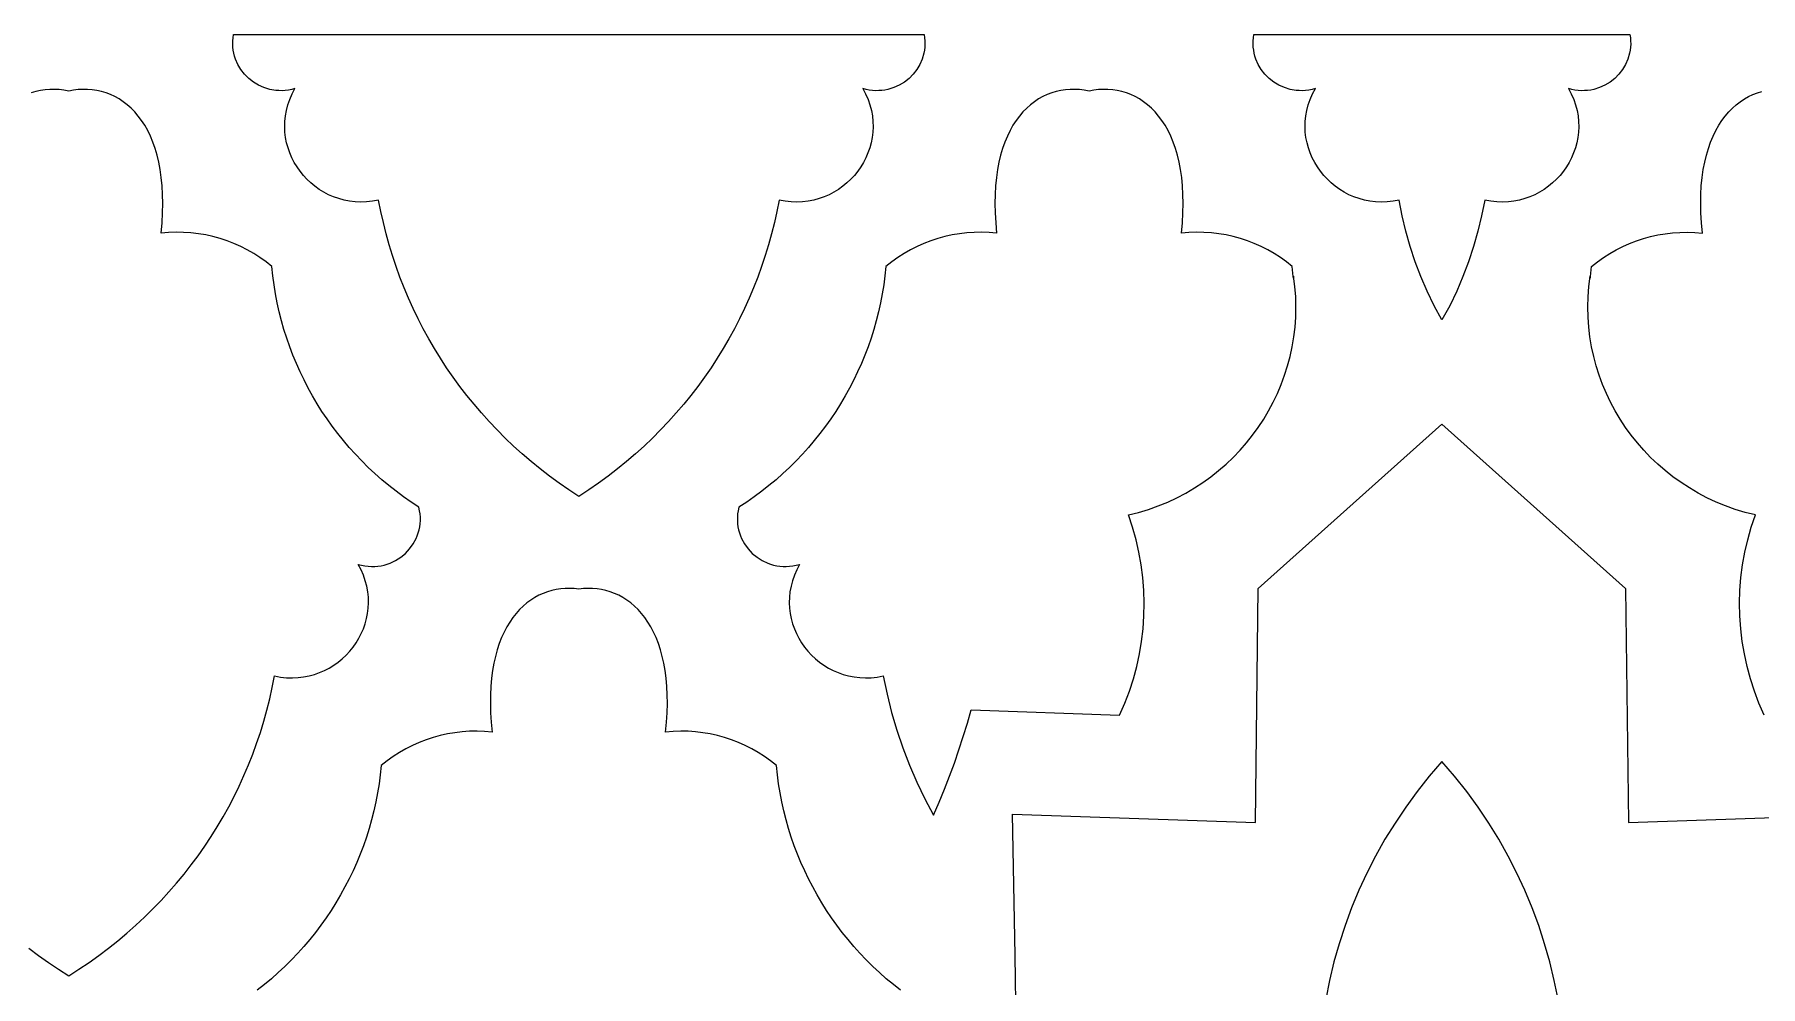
# Model space of a CAD drawing. Extents: x 50 to 3710, y -977 to -877.
# Drawn here: x 3047 to 3112.1, y -913 to -877.1 of the extents above; entities that cross this region are included whole.
import ezdxf

# ---------------------------------------------------------------- set-up
doc = ezdxf.new("R2010")
doc.units = 0
doc.layers.add('LAYER_1', color=18, linetype='CONTINUOUS')

msp = doc.modelspace()

# ---------------------------------------------------------------- linework, layer by layer
at = {"layer": 'LAYER_1'}
for points in [[(3067.523, -894.488), (3067.146, -894.241), (3066.778, -893.985), (3066.418, -893.722), (3066.067, -893.451), (3065.724, -893.172), (3065.39, -892.885), (3065.064, -892.591), (3064.748, -892.29), (3064.44, -891.982), (3064.141, -891.667), (3063.851, -891.345), (3063.57, -891.017), (3063.298, -890.682), (3063.035, -890.341), (3062.782, -889.994), (3062.538, -889.641), (3062.304, -889.283), (3062.079, -888.918), (3061.864, -888.548), (3061.658, -888.173), (3061.462, -887.793), (3061.276, -887.408), (3061.1, -887.019), (3060.934, -886.624), (3060.778, -886.225), (3060.632, -885.822), (3060.497, -885.415), (3060.371, -885.004), (3060.257, -884.589), (3060.152, -884.17), (3060.058, -883.748), (3059.975, -883.322), (3059.747, -883.364), (3059.523, -883.389), (3059.302, -883.396), (3059.086, -883.387), (3058.875, -883.362), (3058.669, -883.322), (3058.468, -883.268), (3058.275, -883.2), (3058.088, -883.119), (3057.908, -883.025), (3057.736, -882.92), (3057.572, -882.803), (3057.418, -882.675), (3057.272, -882.538), (3057.137, -882.392), (3057.012, -882.237), (3056.897, -882.074), (3056.794, -881.904), (3056.703, -881.727), (3056.624, -881.544), (3056.558, -881.356), (3056.505, -881.163), (3056.466, -880.966), (3056.441, -880.766), (3056.432, -880.563), (3056.437, -880.358), (3056.459, -880.151), (3056.496, -879.944), (3056.551, -879.736), (3056.623, -879.529), (3056.712, -879.323), (3056.82, -879.119), (3056.697, -879.152), (3056.575, -879.176), (3056.453, -879.191), (3056.333, -879.199), (3056.214, -879.198), (3056.097, -879.19), (3055.869, -879.151), (3055.651, -879.085), (3055.445, -878.992), (3055.253, -878.876), (3055.077, -878.738), (3054.919, -878.58), (3054.782, -878.404), (3054.668, -878.213), (3054.578, -878.007), (3054.543, -877.899), (3054.515, -877.789), (3054.494, -877.676), (3054.48, -877.561), (3054.475, -877.444), (3054.477, -877.325), (3054.487, -877.205), (3054.507, -877.083), (3080.539, -877.083), (3080.558, -877.205), (3080.568, -877.325), (3080.571, -877.444), (3080.565, -877.561), (3080.552, -877.676), (3080.531, -877.789), (3080.468, -878.007), (3080.378, -878.213), (3080.263, -878.404), (3080.126, -878.58), (3079.969, -878.738), (3079.793, -878.876), (3079.601, -878.992), (3079.394, -879.085), (3079.176, -879.151), (3079.063, -879.174), (3078.948, -879.19), (3078.831, -879.198), (3078.712, -879.199), (3078.592, -879.191), (3078.47, -879.176), (3078.348, -879.152), (3078.225, -879.119), (3078.333, -879.323), (3078.423, -879.529), (3078.495, -879.736), (3078.549, -879.944), (3078.587, -880.151), (3078.608, -880.358), (3078.614, -880.563), (3078.604, -880.766), (3078.579, -880.966), (3078.54, -881.163), (3078.488, -881.356), (3078.421, -881.544), (3078.343, -881.727), (3078.251, -881.904), (3078.148, -882.074), (3078.034, -882.237), (3077.909, -882.392), (3077.773, -882.538), (3077.628, -882.675), (3077.473, -882.803), (3077.309, -882.92), (3077.137, -883.025), (3076.958, -883.119), (3076.771, -883.2), (3076.577, -883.268), (3076.377, -883.322), (3076.171, -883.362), (3075.959, -883.387), (3075.743, -883.396), (3075.522, -883.389), (3075.298, -883.364), (3075.07, -883.322), (3074.987, -883.748), (3074.893, -884.17), (3074.789, -884.589), (3074.674, -885.004), (3074.549, -885.415), (3074.413, -885.822), (3074.267, -886.225), (3074.111, -886.624), (3073.945, -887.019), (3073.769, -887.408), (3073.583, -887.793), (3073.387, -888.173), (3073.182, -888.548), (3072.966, -888.918), (3072.741, -889.283), (3072.507, -889.641), (3072.263, -889.994), (3072.01, -890.341), (3071.747, -890.682), (3071.476, -891.017), (3071.195, -891.345), (3070.905, -891.667), (3070.606, -891.982), (3070.298, -892.29), (3069.981, -892.591), (3069.655, -892.885), (3069.321, -893.172), (3068.978, -893.451), (3068.627, -893.722), (3068.267, -893.985), (3067.899, -894.241)], [(3100.059, -887.839), (3099.766, -887.304), (3099.502, -886.759), (3099.264, -886.205), (3099.052, -885.643), (3098.865, -885.074), (3098.702, -884.497), (3098.562, -883.913), (3098.443, -883.322), (3098.215, -883.364), (3097.991, -883.389), (3097.77, -883.396), (3097.554, -883.387), (3097.343, -883.362), (3097.137, -883.322), (3096.936, -883.268), (3096.742, -883.2), (3096.555, -883.119), (3096.376, -883.025), (3096.204, -882.92), (3096.04, -882.803), (3095.886, -882.675), (3095.74, -882.538), (3095.605, -882.392), (3095.479, -882.237), (3095.365, -882.074), (3095.262, -881.904), (3095.171, -881.727), (3095.092, -881.544), (3095.026, -881.356), (3094.973, -881.163), (3094.934, -880.966), (3094.909, -880.766), (3094.9, -880.563), (3094.905, -880.358), (3094.926, -880.151), (3094.964, -879.944), (3095.019, -879.736), (3095.09, -879.529), (3095.18, -879.323), (3095.288, -879.119), (3095.165, -879.152), (3095.043, -879.176), (3094.921, -879.191), (3094.801, -879.199), (3094.682, -879.198), (3094.565, -879.19), (3094.337, -879.151), (3094.119, -879.085), (3093.913, -878.992), (3093.72, -878.876), (3093.545, -878.738), (3093.387, -878.58), (3093.25, -878.404), (3093.136, -878.213), (3093.046, -878.007), (3093.011, -877.899), (3092.982, -877.789), (3092.962, -877.676), (3092.948, -877.561), (3092.942, -877.444), (3092.945, -877.325), (3092.955, -877.205), (3092.974, -877.083), (3100.059, -877.083), (3107.143, -877.083), (3107.162, -877.205), (3107.172, -877.325), (3107.175, -877.444), (3107.169, -877.561), (3107.156, -877.676), (3107.135, -877.789), (3107.071, -878.007), (3106.982, -878.213), (3106.867, -878.404), (3106.73, -878.58), (3106.572, -878.738), (3106.397, -878.876), (3106.205, -878.992), (3105.998, -879.085), (3105.78, -879.151), (3105.667, -879.174), (3105.552, -879.19), (3105.435, -879.198), (3105.316, -879.199), (3105.196, -879.191), (3105.074, -879.176), (3104.952, -879.152), (3104.829, -879.119), (3104.937, -879.323), (3105.027, -879.529), (3105.099, -879.736), (3105.153, -879.944), (3105.191, -880.151), (3105.212, -880.358), (3105.218, -880.563), (3105.208, -880.766), (3105.183, -880.966), (3105.144, -881.163), (3105.091, -881.356), (3105.025, -881.544), (3104.946, -881.727), (3104.855, -881.904), (3104.752, -882.074), (3104.638, -882.237), (3104.513, -882.392), (3104.377, -882.538), (3104.232, -882.675), (3104.077, -882.803), (3103.913, -882.92), (3103.741, -883.025), (3103.562, -883.119), (3103.375, -883.2), (3103.181, -883.268), (3102.981, -883.322), (3102.775, -883.362), (3102.563, -883.387), (3102.347, -883.396), (3102.126, -883.389), (3101.902, -883.364), (3101.674, -883.322), (3101.555, -883.913), (3101.415, -884.497), (3101.252, -885.074), (3101.065, -885.643), (3100.853, -886.205), (3100.615, -886.759), (3100.351, -887.304)], [(3080.897, -906.496), (3081.107, -906.013), (3081.307, -905.525), (3081.498, -905.034), (3081.68, -904.54), (3081.853, -904.042), (3082.016, -903.541), (3082.171, -903.038), (3082.316, -902.531), (3087.909, -902.734), (3088.105, -902.285), (3088.278, -901.829), (3088.428, -901.366), (3088.554, -900.899), (3088.657, -900.427), (3088.737, -899.951), (3088.794, -899.473), (3088.826, -898.993), (3088.836, -898.512), (3088.822, -898.031), (3088.784, -897.55), (3088.723, -897.071), (3088.638, -896.595), (3088.53, -896.122), (3088.398, -895.652), (3088.242, -895.188), (3088.625, -895.091), (3089, -894.977), (3089.365, -894.846), (3089.721, -894.7), (3090.068, -894.538), (3090.404, -894.361), (3090.73, -894.17), (3091.045, -893.966), (3091.349, -893.747), (3091.642, -893.516), (3091.922, -893.273), (3092.191, -893.018), (3092.447, -892.751), (3092.69, -892.473), (3092.92, -892.186), (3093.136, -891.888), (3093.339, -891.581), (3093.527, -891.265), (3093.7, -890.941), (3093.859, -890.609), (3094.002, -890.269), (3094.13, -889.923), (3094.242, -889.57), (3094.337, -889.212), (3094.415, -888.848), (3094.477, -888.479), (3094.521, -888.106), (3094.548, -887.729), (3094.556, -887.349), (3094.546, -886.966), (3094.517, -886.581), (3094.469, -886.194), (3094.469, -886.269), (3094.456, -886.202), (3094.416, -885.829), (3094.196, -885.652), (3093.968, -885.488), (3093.732, -885.335), (3093.49, -885.196), (3093.241, -885.069), (3092.986, -884.956), (3092.726, -884.855), (3092.462, -884.768), (3092.193, -884.694), (3091.921, -884.634), (3091.645, -884.588), (3091.367, -884.556), (3091.087, -884.538), (3090.805, -884.534), (3090.522, -884.544), (3090.239, -884.569), (3090.275, -884.181), (3090.296, -883.808), (3090.303, -883.451), (3090.297, -883.109), (3090.279, -882.783), (3090.248, -882.471), (3090.206, -882.174), (3090.153, -881.893), (3090.089, -881.625), (3090.014, -881.373), (3089.93, -881.134), (3089.837, -880.91), (3089.735, -880.7), (3089.624, -880.504), (3089.506, -880.322), (3089.38, -880.154), (3089.247, -879.999), (3089.108, -879.857), (3088.963, -879.729), (3088.813, -879.614), (3088.657, -879.512), (3088.497, -879.423), (3088.333, -879.347), (3088.166, -879.283), (3087.995, -879.232), (3087.822, -879.193), (3087.647, -879.167), (3087.47, -879.152), (3087.292, -879.15), (3087.114, -879.159), (3086.935, -879.18), (3086.756, -879.212), (3086.578, -879.18), (3086.399, -879.159), (3086.221, -879.15), (3086.043, -879.152), (3085.866, -879.167), (3085.691, -879.193), (3085.518, -879.232), (3085.347, -879.283), (3085.18, -879.347), (3085.016, -879.423), (3084.856, -879.512), (3084.7, -879.614), (3084.55, -879.729), (3084.405, -879.857), (3084.266, -879.999), (3084.133, -880.154), (3084.007, -880.322), (3083.889, -880.504), (3083.778, -880.7), (3083.676, -880.91), (3083.583, -881.134), (3083.498, -881.373), (3083.424, -881.625), (3083.36, -881.893), (3083.307, -882.174), (3083.264, -882.471), (3083.234, -882.783), (3083.216, -883.109), (3083.21, -883.451), (3083.217, -883.808), (3083.238, -884.181), (3083.273, -884.569), (3082.99, -884.544), (3082.708, -884.534), (3082.426, -884.538), (3082.146, -884.556), (3081.868, -884.588), (3081.592, -884.634), (3081.32, -884.694), (3081.051, -884.768), (3080.786, -884.855), (3080.527, -884.956), (3080.272, -885.069), (3080.023, -885.196), (3079.781, -885.335), (3079.545, -885.488), (3079.317, -885.652), (3079.096, -885.829), (3079.061, -886.175), (3079.015, -886.519), (3078.959, -886.86), (3078.894, -887.199), (3078.819, -887.535), (3078.734, -887.868), (3078.64, -888.198), (3078.537, -888.524), (3078.424, -888.847), (3078.303, -889.167), (3078.173, -889.482), (3078.033, -889.794), (3077.885, -890.101), (3077.729, -890.404), (3077.563, -890.702), (3077.39, -890.995), (3077.208, -891.284), (3077.018, -891.567), (3076.82, -891.845), (3076.613, -892.118), (3076.399, -892.385), (3076.178, -892.646), (3075.948, -892.902), (3075.711, -893.151), (3075.466, -893.393), (3075.215, -893.629), (3074.956, -893.859), (3074.689, -894.082), (3074.416, -894.297), (3074.136, -894.505), (3073.849, -894.706), (3073.556, -894.9), (3073.528, -895.026), (3073.509, -895.151), (3073.499, -895.274), (3073.498, -895.396), (3073.506, -895.517), (3073.521, -895.634), (3073.545, -895.75), (3073.576, -895.863), (3073.614, -895.972), (3073.659, -896.079), (3073.77, -896.281), (3073.905, -896.466), (3074.062, -896.634), (3074.239, -896.78), (3074.433, -896.904), (3074.643, -897.003), (3074.753, -897.043), (3074.866, -897.075), (3074.982, -897.1), (3075.1, -897.118), (3075.221, -897.128), (3075.343, -897.13), (3075.466, -897.123), (3075.591, -897.108), (3075.717, -897.083), (3075.844, -897.05), (3075.736, -897.254), (3075.646, -897.46), (3075.574, -897.667), (3075.52, -897.874), (3075.482, -898.082), (3075.461, -898.288), (3075.455, -898.493), (3075.465, -898.696), (3075.489, -898.897), (3075.528, -899.094), (3075.581, -899.286), (3075.647, -899.475), (3075.726, -899.657), (3075.817, -899.834), (3075.92, -900.005), (3076.035, -900.167), (3076.16, -900.322), (3076.296, -900.469), (3076.441, -900.606), (3076.596, -900.733), (3076.759, -900.85), (3076.931, -900.956), (3077.111, -901.049), (3077.298, -901.13), (3077.492, -901.199), (3077.692, -901.253), (3077.898, -901.293), (3078.109, -901.318), (3078.326, -901.327), (3078.546, -901.319), (3078.771, -901.295), (3078.998, -901.253), (3079.14, -901.945), (3079.309, -902.628), (3079.506, -903.301), (3079.731, -903.964), (3079.983, -904.616), (3080.261, -905.255), (3080.566, -905.883)]]:
    msp.add_lwpolyline(points, close=True, dxfattribs=at)
for points in [[(3046.792, -911.513), (3047.153, -911.785), (3047.524, -912.048), (3047.902, -912.304), (3048.29, -912.551), (3048.677, -912.304), (3049.056, -912.048), (3049.427, -911.785), (3049.788, -911.513), (3050.141, -911.233), (3050.485, -910.945), (3050.82, -910.649), (3051.146, -910.346), (3051.463, -910.035), (3051.77, -909.718), (3052.069, -909.393), (3052.358, -909.061), (3052.637, -908.723), (3052.907, -908.378), (3053.168, -908.027), (3053.419, -907.669), (3053.66, -907.306), (3053.891, -906.937), (3054.112, -906.562), (3054.323, -906.182), (3054.524, -905.796), (3054.715, -905.405), (3054.896, -905.01), (3055.067, -904.609), (3055.227, -904.204), (3055.376, -903.794), (3055.515, -903.38), (3055.643, -902.962), (3055.761, -902.541), (3055.867, -902.115), (3055.963, -901.686), (3056.048, -901.253), (3056.276, -901.295), (3056.5, -901.319), (3056.721, -901.327), (3056.937, -901.318), (3057.148, -901.293), (3057.354, -901.253), (3057.555, -901.199), (3057.748, -901.13), (3057.935, -901.049), (3058.115, -900.956), (3058.287, -900.85), (3058.451, -900.733), (3058.605, -900.606), (3058.751, -900.469), (3058.886, -900.322), (3059.011, -900.167), (3059.126, -900.005), (3059.229, -899.834), (3059.32, -899.657), (3059.399, -899.475), (3059.465, -899.286), (3059.518, -899.094), (3059.557, -898.897), (3059.582, -898.696), (3059.591, -898.493), (3059.586, -898.288), (3059.564, -898.082), (3059.527, -897.874), (3059.472, -897.667), (3059.4, -897.46), (3059.311, -897.254), (3059.203, -897.05), (3059.329, -897.083), (3059.455, -897.108), (3059.58, -897.123), (3059.704, -897.13), (3059.826, -897.128), (3059.946, -897.118), (3060.064, -897.1), (3060.18, -897.075), (3060.293, -897.043), (3060.403, -897.003), (3060.613, -896.904), (3060.808, -896.78), (3060.985, -896.634), (3061.142, -896.466), (3061.277, -896.281), (3061.387, -896.079), (3061.432, -895.972), (3061.47, -895.863), (3061.501, -895.75), (3061.525, -895.634), (3061.54, -895.517), (3061.548, -895.396), (3061.547, -895.274), (3061.537, -895.151), (3061.519, -895.026), (3061.491, -894.9), (3061.197, -894.706), (3060.91, -894.505), (3060.63, -894.297), (3060.357, -894.082), (3060.091, -893.859), (3059.832, -893.629), (3059.58, -893.393), (3059.335, -893.151), (3059.098, -892.902), (3058.869, -892.646), (3058.647, -892.385), (3058.433, -892.118), (3058.227, -891.845), (3058.029, -891.567), (3057.838, -891.284), (3057.656, -890.995), (3057.483, -890.702), (3057.318, -890.404), (3057.161, -890.101), (3057.013, -889.794), (3056.874, -889.482), (3056.743, -889.167), (3056.622, -888.847), (3056.509, -888.524), (3056.406, -888.198), (3056.312, -887.868), (3056.228, -887.535), (3056.153, -887.199), (3056.087, -886.86), (3056.032, -886.519), (3055.986, -886.175), (3055.95, -885.829), (3055.73, -885.652), (3055.501, -885.488), (3055.266, -885.335), (3055.023, -885.196), (3054.774, -885.069), (3054.52, -884.956), (3054.26, -884.855), (3053.995, -884.768), (3053.726, -884.694), (3053.454, -884.634), (3053.179, -884.588), (3052.9, -884.556), (3052.62, -884.538), (3052.339, -884.534), (3052.056, -884.544), (3051.773, -884.569), (3051.808, -884.181), (3051.829, -883.808), (3051.836, -883.451), (3051.831, -883.109), (3051.812, -882.783), (3051.782, -882.471), (3051.74, -882.174), (3051.686, -881.893), (3051.622, -881.625), (3051.548, -881.373), (3051.464, -881.134), (3051.37, -880.91), (3051.268, -880.7), (3051.158, -880.504), (3051.039, -880.322), (3050.913, -880.154), (3050.781, -879.999), (3050.642, -879.857), (3050.497, -879.729), (3050.346, -879.614), (3050.191, -879.512), (3050.031, -879.423), (3049.867, -879.347), (3049.699, -879.283), (3049.529, -879.232), (3049.356, -879.193), (3049.181, -879.167), (3049.004, -879.152), (3048.826, -879.15), (3048.647, -879.159), (3048.468, -879.18), (3048.29, -879.212), (3048.111, -879.18), (3047.933, -879.159), (3047.754, -879.15), (3047.576, -879.152), (3047.399, -879.167), (3047.224, -879.193), (3047.051, -879.232), (3046.88, -879.283)], [(3046.792, -911.513), (3047.153, -911.785), (3047.524, -912.048), (3047.902, -912.304), (3048.29, -912.551), (3048.677, -912.304), (3049.056, -912.048), (3049.427, -911.785), (3049.788, -911.513), (3050.141, -911.233), (3050.485, -910.945), (3050.82, -910.649), (3051.146, -910.346), (3051.463, -910.035), (3051.77, -909.718), (3052.069, -909.393), (3052.358, -909.061), (3052.637, -908.723), (3052.907, -908.378), (3053.168, -908.027), (3053.419, -907.669), (3053.66, -907.306), (3053.891, -906.937), (3054.112, -906.562), (3054.323, -906.182), (3054.524, -905.796), (3054.715, -905.405), (3054.896, -905.01), (3055.067, -904.609), (3055.227, -904.204), (3055.376, -903.794), (3055.515, -903.38), (3055.643, -902.962), (3055.761, -902.541), (3055.867, -902.115), (3055.963, -901.686), (3056.048, -901.253), (3056.276, -901.295), (3056.5, -901.319), (3056.721, -901.327), (3056.937, -901.318), (3057.148, -901.293), (3057.354, -901.253), (3057.555, -901.199), (3057.748, -901.13), (3057.935, -901.049), (3058.115, -900.956), (3058.287, -900.85), (3058.451, -900.733), (3058.605, -900.606), (3058.751, -900.469), (3058.886, -900.322), (3059.011, -900.167), (3059.126, -900.005), (3059.229, -899.834), (3059.32, -899.657), (3059.399, -899.475), (3059.465, -899.286), (3059.518, -899.094), (3059.557, -898.897), (3059.582, -898.696), (3059.591, -898.493), (3059.586, -898.288), (3059.564, -898.082), (3059.527, -897.874), (3059.472, -897.667), (3059.4, -897.46), (3059.311, -897.254), (3059.203, -897.05), (3059.329, -897.083), (3059.455, -897.108), (3059.58, -897.123), (3059.704, -897.13), (3059.826, -897.128), (3059.946, -897.118), (3060.064, -897.1), (3060.18, -897.075), (3060.293, -897.043), (3060.403, -897.003), (3060.613, -896.904), (3060.808, -896.78), (3060.985, -896.634), (3061.142, -896.466), (3061.277, -896.281), (3061.387, -896.079), (3061.432, -895.972), (3061.47, -895.863), (3061.501, -895.75), (3061.525, -895.634), (3061.54, -895.517), (3061.548, -895.396), (3061.547, -895.274), (3061.537, -895.151), (3061.519, -895.026), (3061.491, -894.9), (3061.197, -894.706), (3060.91, -894.505), (3060.63, -894.297), (3060.357, -894.082), (3060.091, -893.859), (3059.832, -893.629), (3059.58, -893.393), (3059.335, -893.151), (3059.098, -892.902), (3058.869, -892.646), (3058.647, -892.385), (3058.433, -892.118), (3058.227, -891.845), (3058.029, -891.567), (3057.838, -891.284), (3057.656, -890.995), (3057.483, -890.702), (3057.318, -890.404), (3057.161, -890.101), (3057.013, -889.794), (3056.874, -889.482), (3056.743, -889.167), (3056.622, -888.847), (3056.509, -888.524), (3056.406, -888.198), (3056.312, -887.868), (3056.228, -887.535), (3056.153, -887.199), (3056.087, -886.86), (3056.032, -886.519), (3055.986, -886.175), (3055.95, -885.829), (3055.73, -885.652), (3055.501, -885.488), (3055.266, -885.335), (3055.023, -885.196), (3054.774, -885.069), (3054.52, -884.956), (3054.26, -884.855), (3053.995, -884.768), (3053.726, -884.694), (3053.454, -884.634), (3053.179, -884.588), (3052.9, -884.556), (3052.62, -884.538), (3052.339, -884.534), (3052.056, -884.544), (3051.773, -884.569), (3051.808, -884.181), (3051.829, -883.808), (3051.836, -883.451), (3051.831, -883.109), (3051.812, -882.783), (3051.782, -882.471), (3051.74, -882.174), (3051.686, -881.893), (3051.622, -881.625), (3051.548, -881.373), (3051.464, -881.134), (3051.37, -880.91), (3051.268, -880.7), (3051.158, -880.504), (3051.039, -880.322), (3050.913, -880.154), (3050.781, -879.999), (3050.642, -879.857), (3050.497, -879.729), (3050.346, -879.614), (3050.191, -879.512), (3050.031, -879.423), (3049.867, -879.347), (3049.699, -879.283), (3049.529, -879.232), (3049.356, -879.193), (3049.181, -879.167), (3049.004, -879.152), (3048.826, -879.15), (3048.647, -879.159), (3048.468, -879.18), (3048.29, -879.212), (3048.111, -879.18), (3047.933, -879.159), (3047.754, -879.15), (3047.576, -879.152), (3047.399, -879.167), (3047.224, -879.193), (3047.051, -879.232), (3046.88, -879.283)], [(3112.209, -902.734), (3112.012, -902.285), (3111.839, -901.829), (3111.689, -901.366), (3111.563, -900.899), (3111.46, -900.427), (3111.38, -899.951), (3111.324, -899.473), (3111.291, -898.993), (3111.281, -898.512), (3111.295, -898.031), (3111.333, -897.55), (3111.394, -897.071), (3111.479, -896.595), (3111.587, -896.122), (3111.72, -895.652), (3111.876, -895.188), (3111.492, -895.091), (3111.117, -894.977), (3110.752, -894.846), (3110.396, -894.7), (3110.049, -894.538), (3109.713, -894.361), (3109.387, -894.17), (3109.072, -893.966), (3108.768, -893.747), (3108.475, -893.516), (3108.195, -893.273), (3107.926, -893.018), (3107.67, -892.751), (3107.427, -892.473), (3107.197, -892.186), (3106.981, -891.888), (3106.778, -891.581), (3106.59, -891.265), (3106.417, -890.941), (3106.258, -890.609), (3106.115, -890.269), (3105.987, -889.923), (3105.876, -889.57), (3105.78, -889.212), (3105.702, -888.848), (3105.64, -888.479), (3105.596, -888.106), (3105.569, -887.729), (3105.561, -887.349), (3105.571, -886.966), (3105.6, -886.581), (3105.648, -886.194), (3105.648, -886.269), (3105.661, -886.202), (3105.701, -885.829), (3105.921, -885.652), (3106.149, -885.488), (3106.385, -885.335), (3106.627, -885.196), (3106.876, -885.069), (3107.131, -884.956), (3107.391, -884.855), (3107.655, -884.768), (3107.924, -884.694), (3108.197, -884.634), (3108.472, -884.588), (3108.75, -884.556), (3109.03, -884.538), (3109.312, -884.534), (3109.595, -884.544), (3109.878, -884.569), (3109.843, -884.181), (3109.822, -883.808), (3109.814, -883.451), (3109.82, -883.109), (3109.838, -882.783), (3109.869, -882.471), (3109.911, -882.174), (3109.964, -881.893), (3110.028, -881.625), (3110.103, -881.373), (3110.187, -881.134), (3110.28, -880.91), (3110.383, -880.7), (3110.493, -880.504), (3110.612, -880.322), (3110.737, -880.154), (3110.87, -879.999), (3111.009, -879.857), (3111.154, -879.729), (3111.304, -879.614), (3111.46, -879.512), (3111.62, -879.423), (3111.784, -879.347), (3111.951, -879.283), (3112.122, -879.232)], [(3084.007, -914.45), (3083.973, -911.786), (3083.925, -909.122), (3083.864, -906.458), (3093.027, -906.773), (3093.134, -897.954), (3100.059, -891.76), (3106.983, -897.954), (3107.09, -906.773), (3116.253, -906.458)], [(3079.653, -913.101), (3079.38, -912.886), (3079.113, -912.663), (3078.854, -912.433), (3078.602, -912.197), (3078.358, -911.954), (3078.121, -911.705), (3077.891, -911.45), (3077.67, -911.189), (3077.455, -910.922), (3077.249, -910.649), (3077.051, -910.371), (3076.861, -910.088), (3076.679, -909.799), (3076.505, -909.506), (3076.34, -909.207), (3076.184, -908.905), (3076.036, -908.597), (3075.896, -908.286), (3075.766, -907.971), (3075.644, -907.651), (3075.532, -907.328), (3075.429, -907.002), (3075.335, -906.672), (3075.25, -906.339), (3075.175, -906.003), (3075.11, -905.664), (3075.054, -905.323), (3075.008, -904.979), (3074.972, -904.633), (3074.752, -904.456), (3074.524, -904.291), (3074.288, -904.139), (3074.046, -904), (3073.797, -903.873), (3073.542, -903.76), (3073.282, -903.659), (3073.018, -903.572), (3072.749, -903.498), (3072.477, -903.438), (3072.201, -903.392), (3071.923, -903.36), (3071.643, -903.341), (3071.361, -903.338), (3071.078, -903.348), (3070.795, -903.373), (3070.829, -902.999), (3070.85, -902.639), (3070.859, -902.294), (3070.855, -901.963), (3070.839, -901.646), (3070.812, -901.343), (3070.774, -901.053), (3070.726, -900.778), (3070.667, -900.516), (3070.599, -900.268), (3070.521, -900.033), (3070.435, -899.811), (3070.341, -899.603), (3070.238, -899.407), (3070.128, -899.225), (3070.011, -899.055), (3069.887, -898.898), (3069.757, -898.753), (3069.621, -898.621), (3069.48, -898.501), (3069.334, -898.394), (3069.183, -898.298), (3069.028, -898.215), (3068.87, -898.143), (3068.708, -898.083), (3068.544, -898.034), (3068.377, -897.997), (3068.208, -897.971), (3068.038, -897.957), (3067.867, -897.953), (3067.695, -897.961), (3067.523, -897.979), (3067.351, -897.961), (3067.179, -897.953), (3067.007, -897.957), (3066.837, -897.971), (3066.668, -897.997), (3066.502, -898.034), (3066.337, -898.083), (3066.175, -898.143), (3066.017, -898.215), (3065.862, -898.298), (3065.712, -898.394), (3065.566, -898.501), (3065.424, -898.621), (3065.289, -898.753), (3065.159, -898.898), (3065.035, -899.055), (3064.918, -899.225), (3064.807, -899.407), (3064.705, -899.603), (3064.61, -899.811), (3064.524, -900.033), (3064.447, -900.268), (3064.378, -900.516), (3064.32, -900.778), (3064.271, -901.053), (3064.233, -901.343), (3064.206, -901.646), (3064.191, -901.963), (3064.187, -902.294), (3064.195, -902.639), (3064.216, -902.999), (3064.25, -903.373), (3063.967, -903.348), (3063.684, -903.338), (3063.403, -903.341), (3063.123, -903.36), (3062.844, -903.392), (3062.569, -903.438), (3062.296, -903.498), (3062.028, -903.572), (3061.763, -903.659), (3061.503, -903.76), (3061.249, -903.873), (3061, -904), (3060.757, -904.139), (3060.522, -904.291), (3060.293, -904.456), (3060.073, -904.633), (3060.037, -904.979), (3059.991, -905.323), (3059.936, -905.664), (3059.87, -906.003), (3059.795, -906.339), (3059.711, -906.672), (3059.617, -907.002), (3059.514, -907.328), (3059.401, -907.651), (3059.28, -907.971), (3059.149, -908.286), (3059.01, -908.597), (3058.862, -908.905), (3058.705, -909.207), (3058.54, -909.506), (3058.366, -909.799), (3058.185, -910.088), (3057.994, -910.371), (3057.796, -910.649), (3057.59, -910.922), (3057.376, -911.189), (3057.154, -911.45), (3056.925, -911.705), (3056.688, -911.954), (3056.443, -912.197), (3056.191, -912.433), (3055.932, -912.663), (3055.666, -912.886), (3055.393, -913.101)], [(3104.437, -913.432), (3104.295, -912.729), (3104.127, -912.033), (3103.931, -911.344), (3103.709, -910.663), (3103.461, -909.992), (3103.186, -909.331), (3102.885, -908.68), (3102.558, -908.04), (3102.206, -907.411), (3101.827, -906.796), (3101.423, -906.194), (3100.993, -905.605), (3100.539, -905.031), (3100.059, -904.473), (3099.579, -905.031), (3099.124, -905.605), (3098.694, -906.194), (3098.29, -906.796), (3097.912, -907.411), (3097.559, -908.04), (3097.232, -908.68), (3096.931, -909.331), (3096.656, -909.992), (3096.408, -910.663), (3096.186, -911.344), (3095.99, -912.033), (3095.822, -912.729), (3095.68, -913.432)]]:
    msp.add_lwpolyline(points, dxfattribs=at)

doc.saveas('drawing.dxf')
